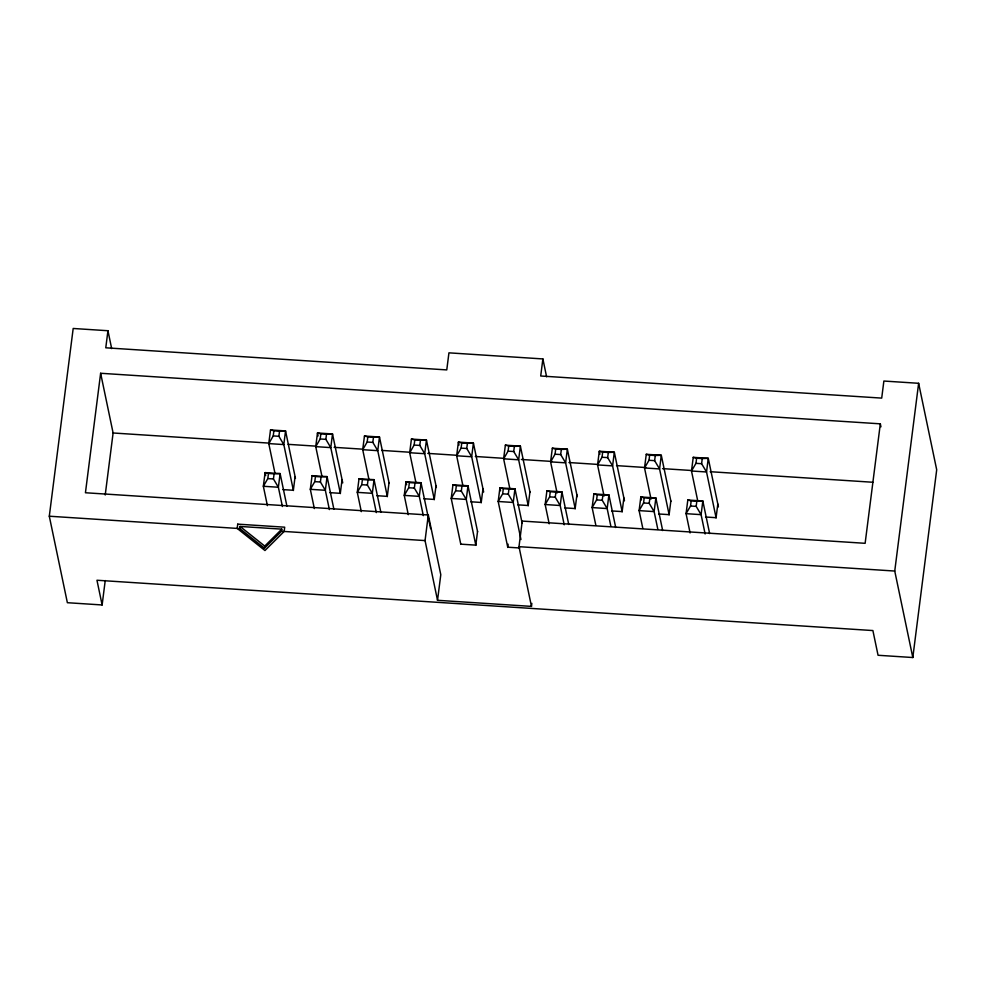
<?xml version="1.0" encoding="UTF-8"?>
<svg xmlns="http://www.w3.org/2000/svg" width="986" height="986" viewBox="0 0 986 986"><rect width="100%" height="100%" fill="white"/><g stroke="black" fill="none" stroke-linecap="round" stroke-linejoin="round"><path stroke-width="1.48" d="M105.231 580.544L102.125 604.96L67.368 602.705L49.3 516.22L73.186 328.474L107.942 330.729L111.677 348.625M880.954 426.815L880.325 423.832L100.634 373.275L85.437 492.753L428.306 514.988L440.791 574.702L437.525 600.301L531.466 606.39L531.848 603.383M107.942 330.729L105.773 347.799L446.769 369.91L448.938 352.84L542.879 358.929L546.601 376.775M105.219 494.997L113.107 432.99L100.634 373.275M239.808 528.582L240.079 526.45L281.799 529.149L281.515 531.281L264.482 548.216L239.808 528.582L49.3 516.22M295.455 478.358L285.546 430.919L270.509 429.945L268.771 443.589L274.971 473.243M282.403 506.508L278.372 487.244L263.348 486.271L267.81 478.592L268.463 473.477L265.086 472.614L263.348 486.271L267.391 505.608M293.409 490.535L283.808 444.575L268.771 443.589L273.245 435.923L273.886 430.808L270.509 429.945M264.482 548.216L264.753 546.084L281.799 529.149M265.702 475.572L265.086 472.614L280.11 473.588L278.372 487.244L273.442 478.962L274.096 473.847L280.11 473.588L286.926 506.2M278.878 436.293L279.531 431.165L285.546 430.919L283.808 444.575L278.878 436.293L273.245 435.923M295.085 476.632L293.36 490.276L282.834 489.598M333.897 509.244L327.081 476.632L312.057 475.659L310.319 489.315L314.337 508.579M329.373 509.565L325.343 490.288L310.319 489.315L314.78 481.636L315.434 476.521L312.057 475.659M340.38 493.579L330.778 447.619L315.742 446.646L320.204 438.967L320.857 433.852L317.48 432.99L315.742 446.646L321.941 476.287M320.413 482.006L321.066 476.891L327.081 476.632L325.343 490.288L320.413 482.006L314.78 481.636M318.096 435.948L317.48 432.99L332.516 433.963L330.778 447.619L325.848 439.337L326.502 434.222L332.516 433.963L342.734 482.881M342.056 479.677L340.318 493.333L329.805 492.643M380.867 512.289L374.051 479.677L359.027 478.703L357.289 492.359L361.307 511.635M389.076 482.967L379.474 437.008L364.45 436.034L362.712 449.69L368.912 479.332M376.344 512.609L372.314 493.333L357.289 492.359L361.751 484.693L362.404 479.566L359.027 478.703M387.35 496.624L377.749 450.664L362.712 449.69L367.174 442.011L367.827 436.897L364.45 436.034M367.384 485.05L368.037 479.935L374.051 479.677L372.314 493.333L367.384 485.05L361.751 484.693M372.819 442.381L373.46 437.266L379.474 437.008L377.749 450.664L372.819 442.381L367.174 442.011M389.026 482.721L387.288 496.377L376.775 495.687M436.367 487.491L426.445 440.052L411.421 439.078L409.683 452.734L415.882 482.388M423.314 515.653L419.284 496.377L404.26 495.403L408.722 487.737L409.375 482.61L405.985 481.747L404.26 495.403L408.278 514.68M434.308 499.668L424.707 453.708L409.683 452.734L414.145 445.068L414.798 439.941L411.421 439.078M406.614 484.718L405.985 481.747L421.022 482.721L419.284 496.377L414.354 488.095L415.007 482.98L421.022 482.721L430.623 528.681M419.789 445.425L420.43 440.311L426.445 440.052L424.707 453.708L419.789 445.425L414.145 445.068M437.525 600.301L425.052 540.587L428.306 514.988M435.997 485.765L434.259 499.421L423.746 498.731M477.594 531.725L467.993 485.765L452.956 484.792L451.218 498.448L460.819 544.408M475.856 545.381L466.255 499.421L451.218 498.448L455.692 490.781L456.345 485.654L452.956 484.792M481.279 502.712L471.678 456.752L456.654 455.779L461.115 448.112L461.768 442.985L458.391 442.122L456.654 455.779L462.841 485.432M461.325 491.139L461.978 486.024L467.993 485.765L466.255 499.421L461.325 491.139L455.692 490.781M459.008 445.093L458.391 442.122L473.416 443.096L471.678 456.752L466.748 448.47L467.401 443.355L473.416 443.096L483.645 492.026M477.544 531.479L475.807 545.135L460.77 544.161M482.967 488.81L481.23 502.466L470.716 501.775M529.987 492.1L520.386 446.14L505.362 445.167L503.624 458.823L509.811 488.477M520.965 539.527L513.225 502.466L498.189 501.492L502.663 493.826L503.304 488.699L499.927 487.836L498.189 501.492L507.79 547.452M528.25 505.756L518.648 459.796L503.624 458.823L508.086 451.157L508.739 446.029L505.362 445.167M500.555 490.806L499.927 487.836L514.963 488.81L513.225 502.466L508.295 494.196L508.949 489.068L514.963 488.81L522.087 522.913M513.718 451.514L514.372 446.399L520.386 446.14L518.648 459.796L513.718 451.514L508.086 451.157M508.123 544.173L507.741 547.205L519.77 547.982M531.466 606.39L518.993 546.675L522.247 521.076L865.129 543.311L880.325 423.832M542.879 358.929L540.71 375.999L881.706 398.11L883.875 381.04L918.632 383.295L936.7 469.78L912.814 657.526L878.058 655.271L872.893 630.559L96.961 580.249L102.125 604.96M529.938 491.854L528.2 505.51L517.675 504.832M568.749 524.478L561.934 491.854L546.897 490.88L545.159 504.536L549.19 523.812M577.266 496.624L567.357 449.185L552.333 448.211L550.595 461.867L557.09 493M564.214 524.786L560.196 505.51L545.159 504.536L549.633 496.87L550.274 491.743L546.897 490.88M575.22 508.801L565.619 462.841L550.595 461.867L555.056 454.201L555.71 449.074L552.333 448.211M555.266 497.24L555.919 492.113L561.934 491.854L560.196 505.51L555.266 497.24L549.633 496.87M560.689 454.558L561.342 449.443L567.357 449.185L565.619 462.841L560.689 454.558L555.056 454.201M576.909 494.898L575.171 508.554L564.645 507.876M615.708 527.522L608.904 494.898L593.868 493.924L592.13 507.58L595.852 525.378M610.876 526.351L607.166 508.554L592.13 507.58L596.592 499.914L597.245 494.799L593.868 493.924M622.191 511.845L612.589 465.885L597.565 464.911L602.027 457.245L602.68 452.118L599.291 451.255L597.565 464.911L604.061 496.044M602.236 500.284L602.89 495.157L608.904 494.898L607.166 508.554L602.236 500.284L596.592 499.914M599.919 454.226L599.291 451.255L614.327 452.229L612.589 465.885L607.659 457.615L608.313 452.488L614.327 452.229L624.471 500.802M623.879 497.942L622.141 511.598L611.616 510.921M670.899 501.233L661.298 455.273L646.261 454.3L644.524 467.956L651.031 499.089M657.847 529.396L654.137 511.598L639.101 510.625L643.562 502.959L644.215 497.844L640.838 496.969L639.101 510.625L642.823 528.422M669.161 514.889L659.56 468.929L644.524 467.956L648.998 460.289L649.651 455.175L646.261 454.3M641.455 499.939L640.838 496.969L655.863 497.955L654.137 511.598L649.207 503.328L649.86 498.201L655.863 497.955L662.678 530.567M654.63 460.659L655.283 455.532L661.298 455.273L659.56 468.929L654.63 460.659L648.998 460.289M670.85 500.987L669.112 514.643L658.586 513.965M709.649 533.611L702.833 500.999L687.809 500.025L686.071 513.669L690.101 532.945M718.412 506.89L708.268 458.317L693.232 457.344L691.494 471L697.694 500.654M705.138 533.981L701.095 514.655L686.071 513.669L690.533 506.003L691.186 500.888L687.809 500.025M716.132 517.933L706.531 471.974L691.494 471L695.968 463.334L696.621 458.219L693.232 457.344M696.178 506.373L696.819 501.245L702.833 500.999L701.095 514.655L696.178 506.373L690.533 506.003M701.601 463.703L702.254 458.576L708.268 458.317L706.531 471.974L701.601 463.703L695.968 463.334M717.82 504.031L716.082 517.687L705.557 517.009M912.814 657.526L894.746 571.042L918.632 383.295M273.886 430.808L279.531 431.165M320.857 433.852L326.502 434.222M367.827 436.897L373.46 437.266M414.798 439.941L420.43 440.311M461.768 442.985L467.401 443.355M508.739 446.029L514.372 446.399M555.71 449.074L561.342 449.443M602.68 452.118L608.313 452.488M649.651 455.175L655.283 455.532M696.621 458.219L702.254 458.576M320.204 438.967L325.848 439.337M461.115 448.112L466.748 448.47M602.027 457.245L607.659 457.615M113.107 432.99L269.659 443.145M288.085 444.341L315.705 446.128M334.118 447.324L363.292 449.209M381.705 450.405L410.866 452.303M427.751 453.387L456.912 455.285M475.326 456.481L504.487 458.367M521.372 459.464L552.074 461.448M568.947 462.545L598.12 464.443M616.533 465.626L645.694 467.524M662.58 468.621L691.741 470.507M710.154 471.702L872.844 482.253M268.463 473.477L274.096 473.847M315.434 476.521L321.066 476.891M362.404 479.566L368.037 479.935M409.375 482.61L415.007 482.98M456.345 485.654L461.978 486.024M503.304 488.699L508.949 489.068M550.274 491.743L555.919 492.113M597.245 494.799L602.89 495.157M644.215 497.844L649.86 498.201M691.186 500.888L696.819 501.245M267.81 478.592L273.442 478.962M408.722 487.737L414.354 488.095M502.663 493.826L508.295 494.196M643.562 502.959L649.207 503.328M281.515 531.281L425.052 540.587M518.993 546.675L894.746 571.042M240.079 526.45L264.753 546.084M237.725 524.145L237.182 528.41L264.963 550.521L284.153 531.454L284.695 527.19L237.725 524.145"/></g></svg>
